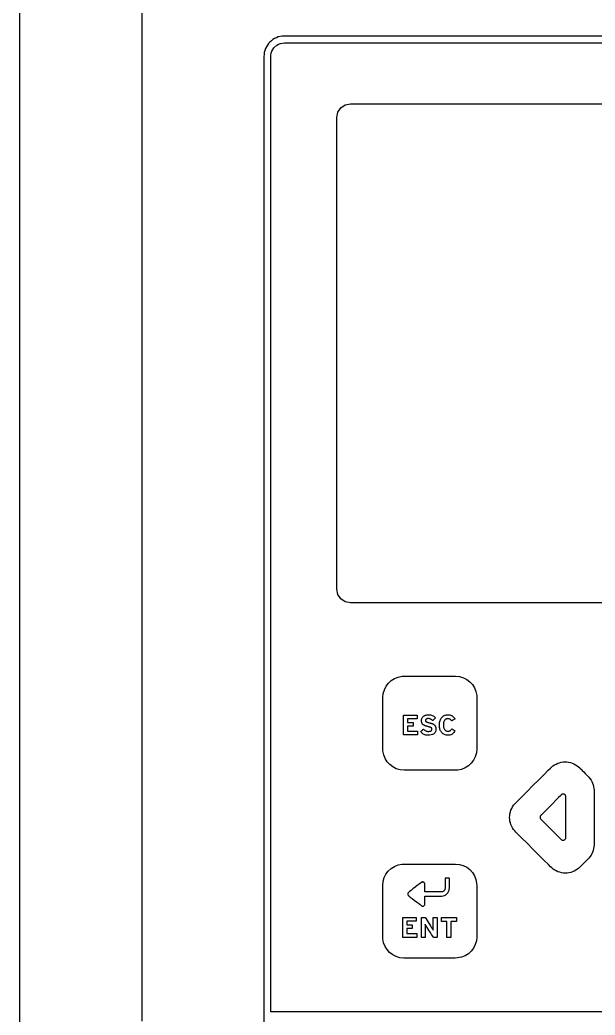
# Model space of a CAD drawing. Extents: x 1 to 47.7, y 0.2 to 33.5.
# Drawn here: x 19.95 to 23.32, y 11.54 to 17.37 of the extents above; entities that cross this region are included whole.
import ezdxf

# ---------------------------------------------------------------- set-up
doc = ezdxf.new("R2010")
doc.units = 0
doc.header["$MEASUREMENT"] = 0
for name, color, linetype in [('3_1__VERTICAL_RACK__V', 7, 'CONTINUOUS'), ('3_2__VERTICAL_PANEL__4', 7, 'CONTINUOUS'), ('6_0____DWG', 7, 'CONTINUOUS')]:
    doc.layers.add(name, color=color, linetype=linetype)

msp = doc.modelspace()

# ---------------------------------------------------------------- linework, layer by layer
at = {"layer": '3_1__VERTICAL_RACK__V'}
msp.add_lwpolyline([(20.6627, 17.4241), (20.6627, 17.3517), (20.6627, 17.2784), (20.6627, 17.2043), (20.6627, 17.1294), (20.6627, 17.0537), (20.6627, 16.9772), (20.6627, 16.8999), (20.6627, 16.8219), (20.6627, 16.743), (20.6627, 16.6635), (20.6627, 16.5832), (20.6627, 16.5022), (20.6627, 16.4205), (20.6627, 16.3381), (20.6627, 16.255), (20.6627, 16.1712), (20.6627, 16.0868), (20.6627, 16.0018), (20.6627, 15.9161), (20.6627, 15.8298), (20.6627, 15.7429), (20.6627, 15.6554), (20.6627, 15.5673), (20.6627, 15.4786), (20.6627, 15.3894), (20.6627, 15.2093), (20.6627, 15.0272), (20.6627, 14.8431), (20.6627, 14.6571), (20.6627, 14.4693), (20.6627, 14.2798), (20.6627, 14.0887), (20.6627, 13.8962), (20.6627, 13.7023), (20.6627, 13.507), (20.6627, 13.3106), (20.6627, 13.1131), (20.6627, 12.9146), (20.6627, 12.7153), (20.6627, 12.5151), (20.6627, 12.3142), (20.6627, 11.9108), (20.6627, 11.5058)], dxfattribs=at)
at = {"layer": '3_2__VERTICAL_PANEL__4'}
msp.add_lwpolyline([(19.9491, 11.1), (19.9491, 11.5569), (19.9491, 12.0129), (19.9491, 12.2403), (19.9491, 12.4671), (19.9491, 12.6932), (19.9491, 12.9186), (19.9491, 13.1431), (19.9491, 13.3666), (19.9491, 13.5889), (19.9491, 13.8101), (19.9491, 14.0298), (19.9491, 14.2482), (19.9491, 14.465), (19.9491, 14.6801), (19.9491, 14.8934), (19.9491, 14.9994), (19.9491, 15.1048), (19.9491, 15.2098), (19.9491, 15.3142), (19.9491, 15.4182), (19.9491, 15.5215), (19.9491, 15.6244), (19.9491, 15.7266), (19.9491, 15.8283), (19.9491, 15.9293), (19.9491, 16.0298), (19.9491, 16.1296), (19.9491, 16.2288), (19.9491, 16.3273), (19.9491, 16.4251), (19.9491, 16.5223), (19.9491, 16.6188), (19.9491, 16.7146), (19.9491, 16.8096), (19.9491, 16.9039), (19.9491, 16.9974), (19.9491, 17.0902), (19.9491, 17.1822), (19.9491, 17.2734), (19.9491, 17.3638), (19.9491, 17.4534)], dxfattribs=at)
at = {"layer": '6_0____DWG'}
for points in [[(23.4529, 17.2711), (23.2855, 17.2711), (23.1181, 17.2711), (22.952, 17.2711), (22.8699, 17.2711), (22.7885, 17.2711), (22.7082, 17.2711), (22.629, 17.2711), (22.5511, 17.2711), (22.4747, 17.2711), (22.3999, 17.2711), (22.3269, 17.2711), (22.2559, 17.2711), (22.187, 17.2711), (22.1205, 17.2711), (22.0563, 17.2711), (21.9948, 17.2711), (21.9361, 17.2711), (21.8803, 17.2711), (21.8535, 17.2711), (21.8276, 17.2711), (21.8025, 17.2711), (21.7782, 17.2711), (21.7548, 17.2711), (21.7322, 17.2711), (21.7106, 17.2711), (21.6898, 17.2711), (21.6701, 17.2711), (21.6512, 17.2711), (21.6334, 17.2711), (21.6166, 17.2711), (21.6008, 17.2711), (21.586, 17.2711), (21.5723, 17.2711), (21.5597, 17.2711), (21.5481, 17.2711), (21.5378, 17.2711), (21.5285, 17.2711), (21.5204, 17.2711), (21.5135, 17.2711), (21.5079, 17.2711), (21.5034, 17.2711), (21.5002, 17.2711), (21.4982, 17.2711), (21.4976, 17.2711), (21.4853, 17.2705), (21.4734, 17.2687), (21.4619, 17.2657), (21.4509, 17.2617), (21.4404, 17.2566), (21.4305, 17.2506), (21.4213, 17.2437), (21.4128, 17.2359), (21.405, 17.2274), (21.3981, 17.2182), (21.3921, 17.2083), (21.387, 17.1978), (21.383, 17.1868), (21.38, 17.1753), (21.3782, 17.1634), (21.3776, 17.1511), (21.3776, 17.1506), (21.3776, 17.1489), (21.3776, 17.1462), (21.3776, 17.1424), (21.3776, 17.1375), (21.3776, 17.1316), (21.3776, 17.1246), (21.3776, 17.1166), (21.3776, 17.1076), (21.3776, 17.0975), (21.3776, 17.0864), (21.3776, 17.0743), (21.3776, 17.0612), (21.3776, 17.0472), (21.3776, 17.0321), (21.3776, 17.0161), (21.3776, 16.9991), (21.3776, 16.9811), (21.3776, 16.9622), (21.3776, 16.9424), (21.3776, 16.9216), (21.3776, 16.8999), (21.3776, 16.8773), (21.3776, 16.8538), (21.3776, 16.8294), (21.3776, 16.8042), (21.3776, 16.778), (21.3776, 16.751), (21.3776, 16.7231), (21.3776, 16.6944), (21.3776, 16.6648), (21.3776, 16.6344), (21.3776, 16.6031), (21.3776, 16.5711), (21.3776, 16.5382), (21.3776, 16.5045), (21.3776, 16.4701), (21.3776, 16.4348), (21.3776, 16.362), (21.3776, 16.2862), (21.3776, 16.2074), (21.3776, 16.1258), (21.3776, 16.0413), (21.3776, 15.954), (21.3776, 15.8641), (21.3776, 15.7715), (21.3776, 15.6765), (21.3776, 15.5789), (21.3776, 15.4789), (21.3776, 15.3766), (21.3776, 15.272), (21.3776, 15.1652), (21.3776, 15.0563), (21.3776, 14.9453), (21.3776, 14.8323), (21.3776, 14.7174), (21.3776, 14.6006), (21.3776, 14.4821), (21.3776, 14.3618), (21.3776, 14.2399), (21.3776, 14.1164), (21.3776, 13.9913), (21.3776, 13.8649), (21.3776, 13.737), (21.3776, 13.6079), (21.3776, 13.4775), (21.3776, 13.3459), (21.3776, 13.2132), (21.3776, 13.0795), (21.3776, 12.9449), (21.3776, 12.8093), (21.3776, 12.5358), (21.3776, 12.2595), (21.3776, 11.9811), (21.3776, 11.7009), (21.3776, 11.1379)], [(23.4604, 11.5622), (23.198, 11.5622), (22.9371, 11.5622), (22.8087, 11.5622), (22.6824, 11.5622), (22.5588, 11.5622), (22.4384, 11.5622), (22.3219, 11.5622), (22.2099, 11.5622), (22.1028, 11.5622), (22.0013, 11.5622), (21.906, 11.5622), (21.8608, 11.5622), (21.8174, 11.5622), (21.7758, 11.5622), (21.7361, 11.5622), (21.6984, 11.5622), (21.6627, 11.5622), (21.6291, 11.5622), (21.5978, 11.5622), (21.5687, 11.5622), (21.5419, 11.5622), (21.5175, 11.5622), (21.4956, 11.5622), (21.4763, 11.5622), (21.4595, 11.5622), (21.4455, 11.5622), (21.4342, 11.5622), (21.4258, 11.5622), (21.4203, 11.5622), (21.4178, 11.5622), (21.4176, 11.5632), (21.4176, 11.5685), (21.4176, 11.5782), (21.4176, 11.5922), (21.4176, 11.6105), (21.4176, 11.6328), (21.4176, 11.6592), (21.4176, 11.6894), (21.4176, 11.7234), (21.4176, 11.7611), (21.4176, 11.8023), (21.4176, 11.847), (21.4176, 11.895), (21.4176, 11.9463), (21.4176, 12.0007), (21.4176, 12.0581), (21.4176, 12.1185), (21.4176, 12.1816), (21.4176, 12.2475), (21.4176, 12.3159), (21.4176, 12.3868), (21.4176, 12.4601), (21.4176, 12.5357), (21.4176, 12.6134), (21.4176, 12.6932), (21.4176, 12.7749), (21.4176, 12.8584), (21.4176, 13.0306), (21.4176, 13.2088), (21.4176, 13.3922), (21.4176, 13.5799), (21.4176, 13.7711), (21.4176, 13.9648), (21.4176, 14.3566), (21.4176, 14.7485), (21.4176, 14.9422), (21.4176, 15.1334), (21.4176, 15.3211), (21.4176, 15.5045), (21.4176, 15.6827), (21.4176, 15.8549), (21.4176, 15.9384), (21.4176, 16.0201), (21.4176, 16.0999), (21.4176, 16.1776), (21.4176, 16.2532), (21.4176, 16.3265), (21.4176, 16.3974), (21.4176, 16.4658), (21.4176, 16.5317), (21.4176, 16.5948), (21.4176, 16.6551), (21.4176, 16.7126), (21.4176, 16.767), (21.4176, 16.8182), (21.4176, 16.8663), (21.4176, 16.911), (21.4176, 16.9522), (21.4176, 16.9899), (21.4176, 17.0239), (21.4176, 17.0541), (21.4176, 17.0805), (21.4176, 17.1028), (21.4176, 17.1211), (21.4176, 17.1351), (21.4176, 17.1448), (21.4176, 17.1501), (21.4176, 17.1532), (21.418, 17.1593), (21.4201, 17.1711), (21.4239, 17.1822), (21.4359, 17.202), (21.4529, 17.2174), (21.4629, 17.2232), (21.4738, 17.2275), (21.4854, 17.2302), (21.4976, 17.2311), (21.4991, 17.2311), (21.5034, 17.2311), (21.5105, 17.2311), (21.5204, 17.2311), (21.533, 17.2311), (21.5481, 17.2311), (21.5658, 17.2311), (21.586, 17.2311), (21.6085, 17.2311), (21.6334, 17.2311), (21.6605, 17.2311), (21.6898, 17.2311), (21.7213, 17.2311), (21.7548, 17.2311), (21.7902, 17.2311), (21.8276, 17.2311), (21.8668, 17.2311), (21.9078, 17.2311), (21.9948, 17.2311), (22.0881, 17.2311), (22.187, 17.2311), (22.2912, 17.2311), (22.3999, 17.2311), (22.5127, 17.2311), (22.629, 17.2311), (22.7482, 17.2311), (22.8699, 17.2311), (23.1181, 17.2311), (23.3693, 17.2311)], [(23.5212, 13.9548), (23.2638, 13.9548), (23.0064, 13.9548), (22.7571, 13.9548), (22.638, 13.9548), (22.5239, 13.9548), (22.4159, 13.9548), (22.315, 13.9548), (22.2222, 13.9548), (22.1385, 13.9548), (22.0649, 13.9548), (22.0024, 13.9548), (21.952, 13.9548), (21.9317, 13.9548), (21.9148, 13.9548), (21.9014, 13.9548), (21.8917, 13.9548), (21.8858, 13.9548), (21.8838, 13.9548), (21.8838, 13.9548), (21.8526, 13.9611), (21.8272, 13.9782), (21.8101, 14.0037), (21.8038, 14.0348), (21.8038, 14.0368), (21.8038, 14.0427), (21.8038, 14.0524), (21.8038, 14.0658), (21.8038, 14.0827), (21.8038, 14.103), (21.8038, 14.1534), (21.8038, 14.2159), (21.8038, 14.2895), (21.8038, 14.3732), (21.8038, 14.466), (21.8038, 14.5669), (21.8038, 14.6749), (21.8038, 14.789), (21.8038, 14.908), (21.8038, 15.1574), (21.8038, 15.4148), (21.8038, 15.6721), (21.8038, 15.9215), (21.8038, 16.0406), (21.8038, 16.1546), (21.8038, 16.2626), (21.8038, 16.3635), (21.8038, 16.4563), (21.8038, 16.54), (21.8038, 16.6136), (21.8038, 16.6761), (21.8038, 16.7265), (21.8038, 16.7468), (21.8038, 16.7637), (21.8038, 16.7771), (21.8038, 16.7868), (21.8038, 16.7927), (21.8038, 16.7947), (21.8101, 16.8259), (21.8272, 16.8513), (21.8526, 16.8684), (21.8838, 16.8747), (21.8858, 16.8747), (21.8917, 16.8747), (21.9014, 16.8747), (21.9148, 16.8747), (21.9317, 16.8747), (21.952, 16.8747), (22.0024, 16.8747), (22.0649, 16.8747), (22.1385, 16.8747), (22.2222, 16.8747), (22.315, 16.8747), (22.4159, 16.8747), (22.5239, 16.8747), (22.638, 16.8747), (22.7571, 16.8747), (23.0064, 16.8747), (23.2638, 16.8747), (23.5212, 16.8747)], [(22.1954, 13.1814), (22.1954, 13.298), (22.274, 13.298), (22.274, 13.2752), (22.2181, 13.2752), (22.2181, 13.255), (22.2506, 13.255), (22.2506, 13.2324), (22.2181, 13.2324), (22.2181, 13.2042), (22.2764, 13.2042), (22.2764, 13.1814), (22.1954, 13.1814)], [(22.191, 11.9971), (22.191, 12.1137), (22.2695, 12.1137), (22.2695, 12.091), (22.2136, 12.091), (22.2136, 12.0708), (22.2461, 12.0708), (22.2461, 12.0481), (22.2136, 12.0481), (22.2136, 12.0199), (22.2719, 12.0199), (22.2719, 11.9971), (22.191, 11.9971)], [(22.4716, 12.0908), (22.4716, 11.9971), (22.449, 11.9971), (22.449, 12.0908), (22.4166, 12.0908), (22.4166, 12.1137), (22.5041, 12.1137), (22.5041, 12.0908), (22.4716, 12.0908)]]:
    msp.add_lwpolyline(points, dxfattribs=at)
for points in [[(22.0739, 13.4004), (22.0761, 13.4241), (22.0826, 13.4463), (22.0928, 13.4665), (22.1064, 13.4845), (22.1229, 13.4996), (22.142, 13.5117), (22.1632, 13.5201), (22.186, 13.5245), (22.201, 13.5251), (22.2229, 13.5251), (22.2609, 13.5251), (22.3094, 13.5251), (22.3622, 13.5251), (22.4136, 13.5251), (22.4576, 13.5251), (22.4883, 13.5251), (22.4998, 13.5251), (22.5234, 13.5228), (22.5454, 13.5164), (22.5656, 13.5061), (22.5835, 13.4924), (22.5986, 13.4758), (22.6105, 13.4567), (22.6189, 13.4354), (22.6233, 13.4124), (22.6239, 13.3974), (22.6239, 13.3757), (22.6239, 13.3377), (22.6239, 13.2895), (22.6239, 13.2368), (22.6239, 13.1857), (22.6239, 13.1418), (22.6239, 13.1112), (22.6239, 13.0997), (22.6217, 13.0761), (22.6152, 13.0539), (22.605, 13.0336), (22.5914, 13.0157), (22.5749, 13.0005), (22.5558, 12.9885), (22.5346, 12.9801), (22.5118, 12.9757), (22.4968, 12.9751), (22.4749, 12.9751), (22.4368, 12.9751), (22.3884, 12.9751), (22.3356, 12.9751), (22.2842, 12.9751), (22.2402, 12.9751), (22.2095, 12.9751), (22.198, 12.9751), (22.1744, 12.9773), (22.1524, 12.9838), (22.1322, 12.9941), (22.1143, 13.0077), (22.0992, 13.0243), (22.0872, 13.0435), (22.0789, 13.0648), (22.0745, 13.0877), (22.0739, 13.1027), (22.0739, 13.1245), (22.0739, 13.1625), (22.0739, 13.2107), (22.0739, 13.2633), (22.0739, 13.3145), (22.0739, 13.3583), (22.0739, 13.3889)], [(22.3841, 13.2166), (22.3836, 13.2089), (22.382, 13.2021), (22.3792, 13.1962), (22.3752, 13.1912), (22.3701, 13.187), (22.3638, 13.1838), (22.3564, 13.1815), (22.3478, 13.18), (22.3386, 13.1795), (22.3321, 13.18), (22.3261, 13.181), (22.3204, 13.1825), (22.3151, 13.1845), (22.3102, 13.187), (22.3058, 13.19), (22.3017, 13.1936), (22.298, 13.1977), (22.2958, 13.2008), (22.2967, 13.2016), (22.2985, 13.2033), (22.3009, 13.2055), (22.3036, 13.2079), (22.3064, 13.2104), (22.3088, 13.2127), (22.3108, 13.2145), (22.3119, 13.2155), (22.3134, 13.2142), (22.3163, 13.2115), (22.3193, 13.2091), (22.3224, 13.207), (22.3256, 13.2054), (22.3289, 13.2041), (22.3324, 13.2031), (22.3359, 13.2025), (22.3396, 13.2023), (22.3437, 13.2023), (22.3476, 13.2027), (22.3509, 13.2034), (22.3538, 13.2044), (22.3562, 13.2057), (22.3581, 13.2074), (22.3594, 13.2094), (22.3603, 13.2117), (22.3606, 13.2144), (22.3606, 13.2155), (22.3606, 13.2162), (22.3606, 13.2168), (22.3605, 13.2174), (22.3604, 13.218), (22.3603, 13.2186), (22.3602, 13.2191), (22.36, 13.2196), (22.3599, 13.2201), (22.3596, 13.2206), (22.3593, 13.221), (22.3589, 13.2215), (22.3585, 13.2219), (22.3581, 13.2223), (22.3576, 13.2228), (22.3572, 13.2232), (22.3566, 13.2236), (22.356, 13.224), (22.3547, 13.2248), (22.3531, 13.2256), (22.3512, 13.2263), (22.3491, 13.2271), (22.3467, 13.2279), (22.344, 13.2287), (22.3411, 13.2294), (22.3379, 13.2302), (22.3352, 13.2309), (22.3343, 13.2311), (22.3335, 13.2313), (22.3326, 13.2316), (22.3318, 13.2318), (22.331, 13.232), (22.3302, 13.2323), (22.3294, 13.2326), (22.3286, 13.2328), (22.3278, 13.2331), (22.327, 13.2333), (22.3262, 13.2336), (22.3255, 13.2338), (22.3247, 13.2341), (22.3239, 13.2344), (22.3232, 13.2346), (22.3224, 13.2349), (22.3217, 13.2352), (22.3205, 13.2357), (22.3191, 13.2363), (22.3177, 13.2369), (22.3163, 13.2376), (22.315, 13.2383), (22.3138, 13.239), (22.3126, 13.2398), (22.3115, 13.2406), (22.3104, 13.2414), (22.3085, 13.243), (22.3066, 13.2449), (22.3049, 13.2471), (22.3035, 13.2496), (22.3023, 13.2522), (22.3014, 13.2552), (22.3007, 13.2583), (22.3003, 13.2617), (22.3001, 13.2654), (22.3003, 13.269), (22.3007, 13.2724), (22.3015, 13.2756), (22.3025, 13.2786), (22.3039, 13.2815), (22.3055, 13.2841), (22.3075, 13.2866), (22.3097, 13.2889), (22.3123, 13.291), (22.3149, 13.2929), (22.3177, 13.2945), (22.3206, 13.296), (22.3237, 13.2972), (22.327, 13.2982), (22.3304, 13.2989), (22.3339, 13.2995), (22.3376, 13.2998), (22.3419, 13.2998), (22.3475, 13.2994), (22.3529, 13.2986), (22.358, 13.2973), (22.3628, 13.2955), (22.3674, 13.2933), (22.3717, 13.2906), (22.3757, 13.2875), (22.3795, 13.2839), (22.3815, 13.2815), (22.3805, 13.2805), (22.3787, 13.2786), (22.3762, 13.2762), (22.3735, 13.2734), (22.3708, 13.2707), (22.3683, 13.2682), (22.3665, 13.2664), (22.3654, 13.2653), (22.364, 13.2666), (22.3615, 13.269), (22.3588, 13.2711), (22.3561, 13.2728), (22.3532, 13.2743), (22.3503, 13.2755), (22.3472, 13.2764), (22.344, 13.2769), (22.3406, 13.2772), (22.3383, 13.2772), (22.3364, 13.2771), (22.3347, 13.2769), (22.3331, 13.2766), (22.3317, 13.2762), (22.3304, 13.2758), (22.3292, 13.2753), (22.3282, 13.2748), (22.3273, 13.2742), (22.3265, 13.2734), (22.3258, 13.2727), (22.3252, 13.2719), (22.3247, 13.2711), (22.3243, 13.2703), (22.3239, 13.2694), (22.3237, 13.2685), (22.3236, 13.2676), (22.3235, 13.2667), (22.3236, 13.2656), (22.3237, 13.2645), (22.324, 13.2634), (22.3244, 13.2625), (22.325, 13.2616), (22.3257, 13.2607), (22.3265, 13.2599), (22.3275, 13.2592), (22.3286, 13.2585), (22.3298, 13.2579), (22.3313, 13.2572), (22.3329, 13.2565), (22.3348, 13.2558), (22.3369, 13.2551), (22.3392, 13.2544), (22.3417, 13.2538), (22.3444, 13.2531), (22.3469, 13.2525), (22.3484, 13.2522), (22.35, 13.2518), (22.3516, 13.2514), (22.3531, 13.251), (22.3547, 13.2506), (22.3562, 13.2502), (22.3577, 13.2497), (22.3593, 13.2492), (22.3608, 13.2487), (22.3623, 13.2481), (22.3637, 13.2475), (22.3651, 13.2469), (22.3665, 13.2462), (22.3678, 13.2455), (22.3691, 13.2447), (22.3704, 13.2439), (22.3717, 13.243), (22.3729, 13.2421), (22.3741, 13.2411), (22.3752, 13.24), (22.3763, 13.239), (22.3773, 13.2378), (22.3782, 13.2366), (22.3791, 13.2354), (22.3799, 13.2341), (22.3807, 13.2327), (22.3814, 13.2313), (22.382, 13.2297), (22.3826, 13.2281), (22.383, 13.2264), (22.3834, 13.2246), (22.3837, 13.2227), (22.3839, 13.2208), (22.384, 13.2187)], [(22.4752, 13.2641), (22.4738, 13.2668), (22.4721, 13.2692), (22.4702, 13.2712), (22.4681, 13.273), (22.4657, 13.2744), (22.463, 13.2755), (22.4601, 13.2762), (22.457, 13.2767), (22.4538, 13.2768), (22.451, 13.2765), (22.4484, 13.276), (22.446, 13.2752), (22.4436, 13.2742), (22.4415, 13.2729), (22.4395, 13.2714), (22.4376, 13.2696), (22.4358, 13.2675), (22.4342, 13.2652), (22.4328, 13.2627), (22.4315, 13.2601), (22.4305, 13.2572), (22.4296, 13.2542), (22.4289, 13.2511), (22.4284, 13.2477), (22.4281, 13.2442), (22.4279, 13.2405), (22.428, 13.2368), (22.4282, 13.2334), (22.4287, 13.23), (22.4293, 13.2268), (22.4301, 13.2238), (22.4312, 13.2209), (22.4324, 13.2182), (22.4338, 13.2156), (22.4354, 13.2131), (22.437, 13.2109), (22.4389, 13.2089), (22.4408, 13.2072), (22.4429, 13.2057), (22.4452, 13.2046), (22.4476, 13.2037), (22.4501, 13.203), (22.4528, 13.2027), (22.4558, 13.2026), (22.4589, 13.2029), (22.4619, 13.2036), (22.4647, 13.2047), (22.4673, 13.2062), (22.4698, 13.2081), (22.4721, 13.2104), (22.4742, 13.213), (22.4761, 13.2161), (22.4771, 13.2173), (22.4786, 13.2164), (22.4809, 13.215), (22.4839, 13.2132), (22.4872, 13.2112), (22.4903, 13.2093), (22.4931, 13.2076), (22.4951, 13.2064), (22.4959, 13.2058), (22.4935, 13.201), (22.4902, 13.196), (22.4864, 13.1916), (22.4821, 13.188), (22.4773, 13.185), (22.472, 13.1826), (22.4662, 13.1809), (22.4599, 13.1799), (22.4534, 13.1795), (22.4484, 13.1798), (22.4437, 13.1806), (22.4392, 13.1817), (22.435, 13.1833), (22.431, 13.1853), (22.4272, 13.1877), (22.4236, 13.1905), (22.4203, 13.1937), (22.4172, 13.1974), (22.4144, 13.2013), (22.412, 13.2056), (22.4099, 13.2101), (22.4081, 13.215), (22.4067, 13.2202), (22.4057, 13.2257), (22.405, 13.2315), (22.4047, 13.2376), (22.4048, 13.2438), (22.4052, 13.2497), (22.406, 13.2553), (22.4072, 13.2606), (22.4088, 13.2657), (22.4107, 13.2704), (22.4129, 13.2749), (22.4155, 13.2791), (22.4185, 13.2829), (22.4217, 13.2865), (22.4252, 13.2896), (22.4289, 13.2924), (22.4328, 13.2947), (22.437, 13.2966), (22.4414, 13.298), (22.446, 13.2991), (22.4508, 13.2997), (22.4556, 13.2999), (22.4591, 13.2997), (22.4625, 13.2994), (22.4658, 13.2988), (22.4689, 13.2981), (22.4718, 13.2973), (22.4746, 13.2962), (22.4772, 13.295), (22.4796, 13.2936), (22.4819, 13.292), (22.4842, 13.2903), (22.4862, 13.2884), (22.4882, 13.2865), (22.49, 13.2844), (22.4917, 13.2822), (22.4932, 13.2799), (22.4946, 13.2774), (22.4959, 13.2749), (22.4958, 13.274), (22.4941, 13.2731), (22.4914, 13.2718), (22.488, 13.2702), (22.4844, 13.2685), (22.481, 13.2669), (22.478, 13.2655), (22.476, 13.2645)], [(22.8161, 12.6988), (22.8166, 12.7098), (22.8181, 12.7207), (22.8205, 12.7312), (22.8239, 12.7414), (22.8282, 12.7513), (22.8334, 12.7607), (22.8394, 12.7697), (22.8463, 12.7782), (22.8524, 12.7844), (22.8641, 12.7962), (22.8873, 12.8193), (22.918, 12.8501), (22.9527, 12.8848), (22.9875, 12.9196), (23.0187, 12.9508), (23.0425, 12.9746), (23.0553, 12.9874), (23.0613, 12.9932), (23.0696, 13.0001), (23.0785, 13.0062), (23.0878, 13.0114), (23.0975, 13.0157), (23.1076, 13.0192), (23.118, 13.0217), (23.1287, 13.0233), (23.1395, 13.0239), (23.1506, 13.0235), (23.1615, 13.0221), (23.1721, 13.0198), (23.1824, 13.0165), (23.1924, 13.0123), (23.202, 13.0072), (23.2111, 13.0012), (23.2197, 12.9944), (23.2261, 12.9884), (23.2287, 12.9858), (23.2341, 12.9804), (23.2415, 12.973), (23.2498, 12.9647), (23.2583, 12.9562), (23.2659, 12.9486), (23.2719, 12.9426), (23.2752, 12.9393), (23.2796, 12.9347), (23.2864, 12.9265), (23.2925, 12.9178), (23.2976, 12.9087), (23.3019, 12.8992), (23.3053, 12.8894), (23.3078, 12.8793), (23.3094, 12.869), (23.31, 12.8585), (23.3101, 12.8484), (23.3101, 12.8199), (23.3101, 12.7768), (23.3101, 12.725), (23.3101, 12.6703), (23.3101, 12.6185), (23.3101, 12.5755), (23.3101, 12.547), (23.31, 12.5369), (23.3094, 12.5264), (23.3078, 12.5161), (23.3053, 12.506), (23.3019, 12.4962), (23.2976, 12.4867), (23.2925, 12.4776), (23.2864, 12.4689), (23.2796, 12.4607), (23.2752, 12.4561), (23.272, 12.4529), (23.2662, 12.4471), (23.2588, 12.4397), (23.2506, 12.4315), (23.2426, 12.4234), (23.2355, 12.4163), (23.2302, 12.4111), (23.2277, 12.4086), (23.2214, 12.4027), (23.2128, 12.3958), (23.2037, 12.3899), (23.1942, 12.3848), (23.1842, 12.3805), (23.174, 12.3773), (23.1634, 12.3749), (23.1526, 12.3735), (23.1415, 12.3731), (23.1306, 12.3736), (23.1198, 12.3752), (23.1092, 12.3777), (23.099, 12.3811), (23.0891, 12.3855), (23.0797, 12.3907), (23.0706, 12.3968), (23.0621, 12.4038), (23.056, 12.4097), (23.0431, 12.4225), (23.0191, 12.4464), (22.9877, 12.4777), (22.9527, 12.5126), (22.9178, 12.5474), (22.8868, 12.5782), (22.8635, 12.6015), (22.8516, 12.6133), (22.8457, 12.6196), (22.8389, 12.6281), (22.833, 12.6372), (22.8279, 12.6466), (22.8237, 12.6565), (22.8204, 12.6667), (22.818, 12.6772), (22.8166, 12.6879)], [(23.1292, 12.5654), (23.1322, 12.5657), (23.135, 12.5665), (23.1376, 12.5677), (23.1399, 12.5694), (23.1418, 12.5715), (23.1434, 12.5738), (23.1445, 12.5765), (23.1451, 12.5793), (23.1452, 12.5814), (23.1452, 12.5815), (23.1452, 12.5815), (23.1452, 12.5816), (23.1452, 12.5816), (23.1452, 12.5816), (23.1452, 12.5817), (23.1452, 12.5817), (23.1452, 12.5818), (23.1452, 12.5852), (23.1452, 12.6033), (23.1452, 12.6333), (23.1452, 12.6708), (23.1452, 12.7115), (23.1452, 12.751), (23.1452, 12.785), (23.1452, 12.8091), (23.1452, 12.8191), (23.1452, 12.8192), (23.1452, 12.8193), (23.1452, 12.8193), (23.1452, 12.8194), (23.1452, 12.8194), (23.1452, 12.8194), (23.1452, 12.8195), (23.1452, 12.8195), (23.1452, 12.8203), (23.1448, 12.8232), (23.1439, 12.826), (23.1426, 12.8285), (23.1408, 12.8307), (23.1387, 12.8325), (23.1362, 12.834), (23.1335, 12.835), (23.1306, 12.8355), (23.1282, 12.8355), (23.1263, 12.8353), (23.1245, 12.8348), (23.1228, 12.8342), (23.1213, 12.8333), (23.1198, 12.8323), (23.1184, 12.8311), (23.1172, 12.8297), (23.1162, 12.8283), (23.113, 12.825), (23.1027, 12.8147), (23.0872, 12.7992), (23.0685, 12.7806), (23.0488, 12.7609), (23.0302, 12.7422), (23.0147, 12.7267), (23.0044, 12.7164), (23.0011, 12.7132), (22.9997, 12.7122), (22.9983, 12.7109), (22.9971, 12.7096), (22.9961, 12.7081), (22.9952, 12.7065), (22.9946, 12.7048), (22.9941, 12.7031), (22.9938, 12.7012), (22.9938, 12.6994), (22.994, 12.6977), (22.9943, 12.6961), (22.9949, 12.6946), (22.9955, 12.6932), (22.9963, 12.6918), (22.9972, 12.6905), (22.9983, 12.6893), (22.9994, 12.6882), (22.9997, 12.688), (22.9997, 12.688), (22.9997, 12.688), (22.9996, 12.6879), (22.9996, 12.6879), (22.9996, 12.6879), (22.9995, 12.6878), (22.9995, 12.6878), (22.9996, 12.6878), (23.0045, 12.6828), (23.0166, 12.6708), (23.0336, 12.6539), (23.0533, 12.6342), (23.0737, 12.614), (23.0924, 12.5953), (23.1074, 12.5804), (23.1165, 12.5713), (23.1182, 12.5696), (23.1182, 12.5696), (23.1182, 12.5697), (23.1182, 12.5697), (23.1183, 12.5697), (23.1183, 12.5698), (23.1183, 12.5698), (23.1183, 12.5698), (23.1183, 12.5698), (23.119, 12.5692), (23.1201, 12.5684), (23.1213, 12.5676), (23.1225, 12.567), (23.1237, 12.5664), (23.125, 12.566), (23.1264, 12.5657), (23.1278, 12.5655)], [(22.0733, 12.3013), (22.0756, 12.3249), (22.082, 12.3471), (22.0922, 12.3674), (22.1058, 12.3853), (22.1224, 12.4005), (22.1414, 12.4125), (22.1626, 12.4209), (22.1855, 12.4253), (22.2004, 12.4259), (22.2223, 12.4259), (22.2604, 12.4259), (22.3088, 12.4259), (22.3616, 12.4259), (22.413, 12.4259), (22.457, 12.4259), (22.4877, 12.4259), (22.4992, 12.4259), (22.5228, 12.4236), (22.5449, 12.4172), (22.565, 12.4069), (22.5829, 12.3932), (22.598, 12.3766), (22.61, 12.3575), (22.6184, 12.3362), (22.6227, 12.3133), (22.6233, 12.2983), (22.6233, 12.2765), (22.6233, 12.2385), (22.6233, 12.1903), (22.6233, 12.1377), (22.6233, 12.0865), (22.6233, 12.0426), (22.6233, 12.012), (22.6233, 12.0005), (22.6211, 11.9769), (22.6146, 11.9547), (22.6044, 11.9344), (22.5908, 11.9165), (22.5743, 11.9013), (22.5552, 11.8893), (22.534, 11.8809), (22.5112, 11.8765), (22.4962, 11.8759), (22.4744, 11.8759), (22.4363, 11.8759), (22.3879, 11.8759), (22.335, 11.8759), (22.2836, 11.8759), (22.2397, 11.8759), (22.2089, 11.8759), (22.1974, 11.8759), (22.1738, 11.8781), (22.1518, 11.8846), (22.1316, 11.8949), (22.1137, 11.9085), (22.0986, 11.9252), (22.0867, 11.9443), (22.0783, 11.9656), (22.0739, 11.9885), (22.0733, 12.0035), (22.0733, 12.0253), (22.0733, 12.0633), (22.0733, 12.1115), (22.0733, 12.1642), (22.0733, 12.2153), (22.0733, 12.2592), (22.0733, 12.2898)], [(22.438, 12.3426), (22.438, 12.3405), (22.438, 12.3349), (22.438, 12.3268), (22.438, 12.3174), (22.438, 12.3075), (22.438, 12.2983), (22.438, 12.2907), (22.438, 12.2858), (22.438, 12.2836), (22.4375, 12.2797), (22.4363, 12.2761), (22.4345, 12.2727), (22.4321, 12.2698), (22.4293, 12.2673), (22.4261, 12.2653), (22.4225, 12.2639), (22.4187, 12.2631), (22.4158, 12.263), (22.4095, 12.263), (22.3982, 12.263), (22.3835, 12.263), (22.3673, 12.263), (22.3511, 12.263), (22.3367, 12.263), (22.3259, 12.263), (22.3203, 12.263), (22.3199, 12.2638), (22.3199, 12.2673), (22.3199, 12.2731), (22.3199, 12.2802), (22.3199, 12.288), (22.3199, 12.2955), (22.3199, 12.3019), (22.3199, 12.3066), (22.3199, 12.3085), (22.3198, 12.31), (22.3195, 12.3116), (22.319, 12.3131), (22.3184, 12.3145), (22.3176, 12.3158), (22.3166, 12.317), (22.3154, 12.3181), (22.3141, 12.3191), (22.3127, 12.3199), (22.3112, 12.3205), (22.3097, 12.3209), (22.3081, 12.321), (22.3066, 12.321), (22.305, 12.3208), (22.3035, 12.3204), (22.302, 12.3199), (22.3006, 12.3191), (22.2994, 12.3182), (22.2951, 12.3148), (22.2866, 12.3083), (22.2755, 12.2997), (22.2629, 12.29), (22.2503, 12.2802), (22.2389, 12.2714), (22.2301, 12.2646), (22.2252, 12.2608), (22.2241, 12.2599), (22.2231, 12.259), (22.2223, 12.258), (22.2216, 12.257), (22.221, 12.2558), (22.2205, 12.2546), (22.2201, 12.2534), (22.2199, 12.2521), (22.2198, 12.2508), (22.2198, 12.2495), (22.22, 12.2482), (22.2203, 12.2469), (22.2207, 12.2457), (22.2213, 12.2446), (22.222, 12.2435), (22.2227, 12.2424), (22.2236, 12.2415), (22.2246, 12.2406), (22.2273, 12.2385), (22.2346, 12.233), (22.245, 12.2249), (22.2572, 12.2154), (22.27, 12.2056), (22.2819, 12.1963), (22.2917, 12.1887), (22.2981, 12.1838), (22.2999, 12.1824), (22.3007, 12.1819), (22.3015, 12.1814), (22.3024, 12.181), (22.3032, 12.1806), (22.3041, 12.1804), (22.305, 12.1802), (22.3059, 12.18), (22.3069, 12.1799), (22.3077, 12.1799), (22.3083, 12.18), (22.309, 12.18), (22.3096, 12.1801), (22.3102, 12.1803), (22.3109, 12.1804), (22.3115, 12.1806), (22.3121, 12.1809), (22.3127, 12.1811), (22.3138, 12.1817), (22.3152, 12.1826), (22.3163, 12.1837), (22.3174, 12.1849), (22.3182, 12.1862), (22.3189, 12.1876), (22.3194, 12.1891), (22.3198, 12.1906), (22.3199, 12.1923), (22.3199, 12.1937), (22.3199, 12.1979), (22.3199, 12.204), (22.3199, 12.2113), (22.3199, 12.2191), (22.3199, 12.2265), (22.3199, 12.2326), (22.3199, 12.2367), (22.3199, 12.238), (22.3241, 12.238), (22.334, 12.238), (22.3477, 12.238), (22.3636, 12.238), (22.38, 12.238), (22.3951, 12.238), (22.4074, 12.238), (22.4149, 12.238), (22.4194, 12.2381), (22.4278, 12.2394), (22.4356, 12.2421), (22.4427, 12.2462), (22.449, 12.2513), (22.4543, 12.2575), (22.4585, 12.2645), (22.4614, 12.2723), (22.4628, 12.2807), (22.463, 12.2852), (22.463, 12.2893), (22.463, 12.2964), (22.463, 12.3054), (22.463, 12.3152), (22.463, 12.3248), (22.463, 12.3333), (22.463, 12.3395), (22.463, 12.3424), (22.4624, 12.3426), (22.4603, 12.3426), (22.4571, 12.3426), (22.4531, 12.3426), (22.4488, 12.3426), (22.4448, 12.3426), (22.4413, 12.3426), (22.4389, 12.3426)], [(22.3707, 11.9971), (22.3692, 11.9994), (22.3651, 12.0056), (22.3593, 12.0145), (22.3525, 12.0249), (22.3454, 12.0358), (22.3388, 12.0459), (22.3334, 12.0542), (22.33, 12.0595), (22.329, 12.0609), (22.3285, 12.0617), (22.3281, 12.0626), (22.3276, 12.0634), (22.3271, 12.0642), (22.3266, 12.065), (22.3261, 12.0658), (22.3256, 12.0667), (22.325, 12.0675), (22.3245, 12.0683), (22.324, 12.0691), (22.3235, 12.0699), (22.3231, 12.0706), (22.3227, 12.0713), (22.3223, 12.072), (22.3219, 12.0726), (22.3216, 12.0732), (22.3213, 12.0738), (22.3212, 12.0718), (22.3212, 12.0692), (22.3213, 12.0664), (22.3213, 12.0636), (22.3213, 12.0607), (22.3214, 12.0577), (22.3214, 12.0546), (22.3215, 12.0515), (22.3216, 12.0484), (22.3216, 12.0463), (22.3216, 12.0412), (22.3216, 12.0339), (22.3216, 12.0254), (22.3216, 12.0167), (22.3216, 12.0085), (22.3216, 12.002), (22.3216, 11.998), (22.3215, 11.9971), (22.3202, 11.9971), (22.3176, 11.9971), (22.3143, 11.9971), (22.3105, 11.9971), (22.3068, 11.9971), (22.3034, 11.9971), (22.3008, 11.9971), (22.2994, 11.9971), (22.2993, 11.9987), (22.2993, 12.0074), (22.2993, 12.022), (22.2993, 12.0402), (22.2993, 12.0601), (22.2993, 12.0795), (22.2993, 12.0963), (22.2993, 12.1083), (22.2993, 12.1136), (22.2999, 12.1137), (22.3018, 12.1137), (22.3047, 12.1137), (22.3083, 12.1137), (22.312, 12.1137), (22.3155, 12.1137), (22.3184, 12.1137), (22.3204, 12.1137), (22.321, 12.1137), (22.3228, 12.1109), (22.327, 12.1045), (22.3327, 12.0956), (22.3394, 12.0854), (22.3462, 12.0749), (22.3525, 12.0652), (22.3575, 12.0575), (22.3605, 12.0529), (22.3615, 12.0514), (22.3626, 12.0497), (22.3636, 12.0481), (22.3646, 12.0465), (22.3655, 12.045), (22.3664, 12.0435), (22.3672, 12.0421), (22.368, 12.0407), (22.3687, 12.0393), (22.3689, 12.0406), (22.3689, 12.0433), (22.3688, 12.046), (22.3688, 12.0488), (22.3688, 12.0517), (22.3687, 12.0547), (22.3687, 12.0578), (22.3686, 12.0609), (22.3686, 12.0642), (22.3686, 12.0659), (22.3686, 12.0706), (22.3686, 12.0773), (22.3686, 12.0854), (22.3686, 12.0938), (22.3686, 12.1018), (22.3686, 12.1083), (22.3686, 12.1126), (22.3686, 12.1137), (22.3698, 12.1137), (22.3721, 12.1137), (22.3754, 12.1137), (22.3791, 12.1137), (22.3829, 12.1137), (22.3864, 12.1137), (22.3891, 12.1137), (22.3907, 12.1137), (22.3909, 12.1128), (22.3909, 12.105), (22.3909, 12.0911), (22.3909, 12.0732), (22.3909, 12.0534), (22.3909, 12.0339), (22.3909, 12.0166), (22.3909, 12.0038), (22.3909, 11.9974), (22.3905, 11.9971), (22.3888, 11.9971), (22.3862, 11.9971), (22.383, 11.9971), (22.3795, 11.9971), (22.3762, 11.9971), (22.3734, 11.9971), (22.3714, 11.9971)]]:
    msp.add_lwpolyline(points, close=True, dxfattribs=at)

doc.saveas('drawing.dxf')
